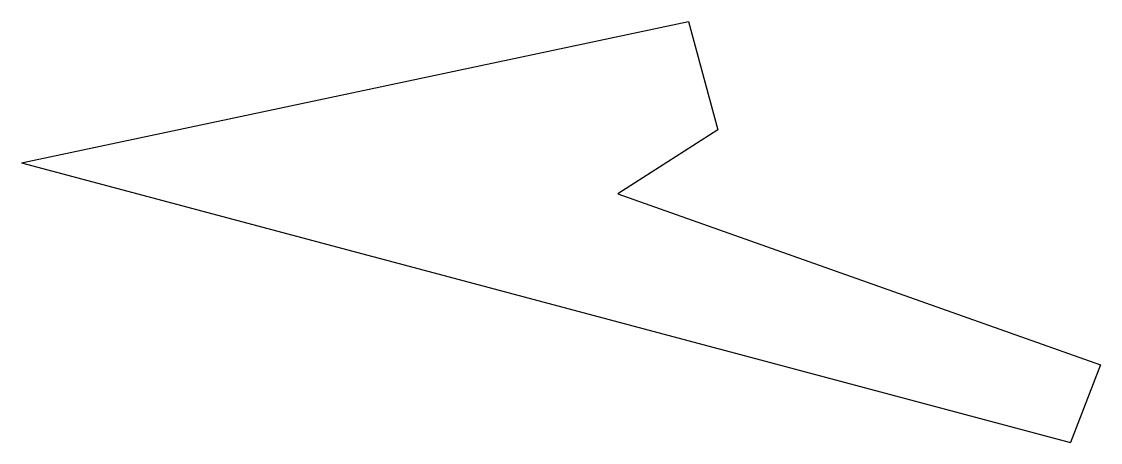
# Model space of a CAD drawing. Header units: inches. Extents: x -2.48 to 0.89, y 4.69 to 6.
import ezdxf

# ---------------------------------------------------------------- set-up
doc = ezdxf.new("R2010")
doc.units = ezdxf.units.IN
doc.layers.get('0').update_dxf_attribs({"linetype": 'CONTINUOUS'})

msp = doc.modelspace()

# ---------------------------------------------------------------- linework, layer by layer
at = {"color": 0, "linetype": 'CONTINUOUS'}
for p, q in [((-2.4787, 5.5619), (-0.3967, 6.0028)), ((-0.3967, 6.0028), (-0.3045, 5.6647)), ((-0.3045, 5.6647), (-0.6176, 5.465)), ((-2.4787, 5.5619), (0.7965, 4.6885)), ((-0.6176, 5.465), (0.8896, 4.9313)), ((0.8896, 4.9313), (0.7965, 4.6885))]:
    msp.add_line(p, q, dxfattribs=at)

doc.saveas('drawing.dxf')
